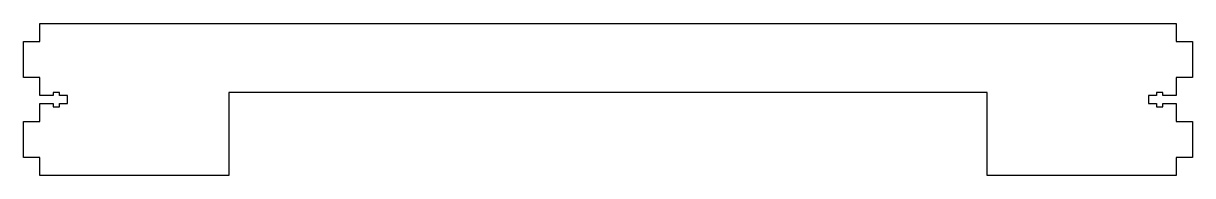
# Model space of a CAD drawing. Header units: millimetres. Extents: x 50 to 474, y -55 to 0.
import ezdxf

# ---------------------------------------------------------------- set-up
doc = ezdxf.new("R2010")
doc.units = ezdxf.units.MM
doc.layers.get('0').update_dxf_attribs({"linetype": 'CONTINUOUS'})

msp = doc.modelspace()

# ---------------------------------------------------------------- linework, layer by layer
msp.add_lwpolyline([(56, -28.95), (60.85, -28.95), (60.85, -30.15), (63.15, -30.15), (63.15, -28.95), (66, -28.95), (66, -26.05), (63.15, -26.05), (63.15, -24.95), (60.85, -24.95), (60.85, -26.05), (56, -26.05), (56, -19.5), (50, -19.5), (50, -6.5), (56, -6.5), (56, 0), (468, 0), (468, -6.5), (474, -6.5), (474, -19.5), (468, -19.5), (468, -26.05), (463.15, -26.05), (463.15, -24.95), (460.85, -24.95), (460.85, -26.05), (458, -26.05), (458, -28.95), (460.85, -28.95), (460.85, -30.15), (463.15, -30.15), (463.15, -28.95), (468, -28.95), (468, -35.5), (474, -35.5), (474, -48.5), (468, -48.5), (468, -55), (399.5, -55), (399.5, -25), (124.5, -25), (124.5, -55), (56, -55), (56, -48.5), (50, -48.5), (50, -35.5), (56, -35.5)], close=True)

doc.saveas('drawing.dxf')
